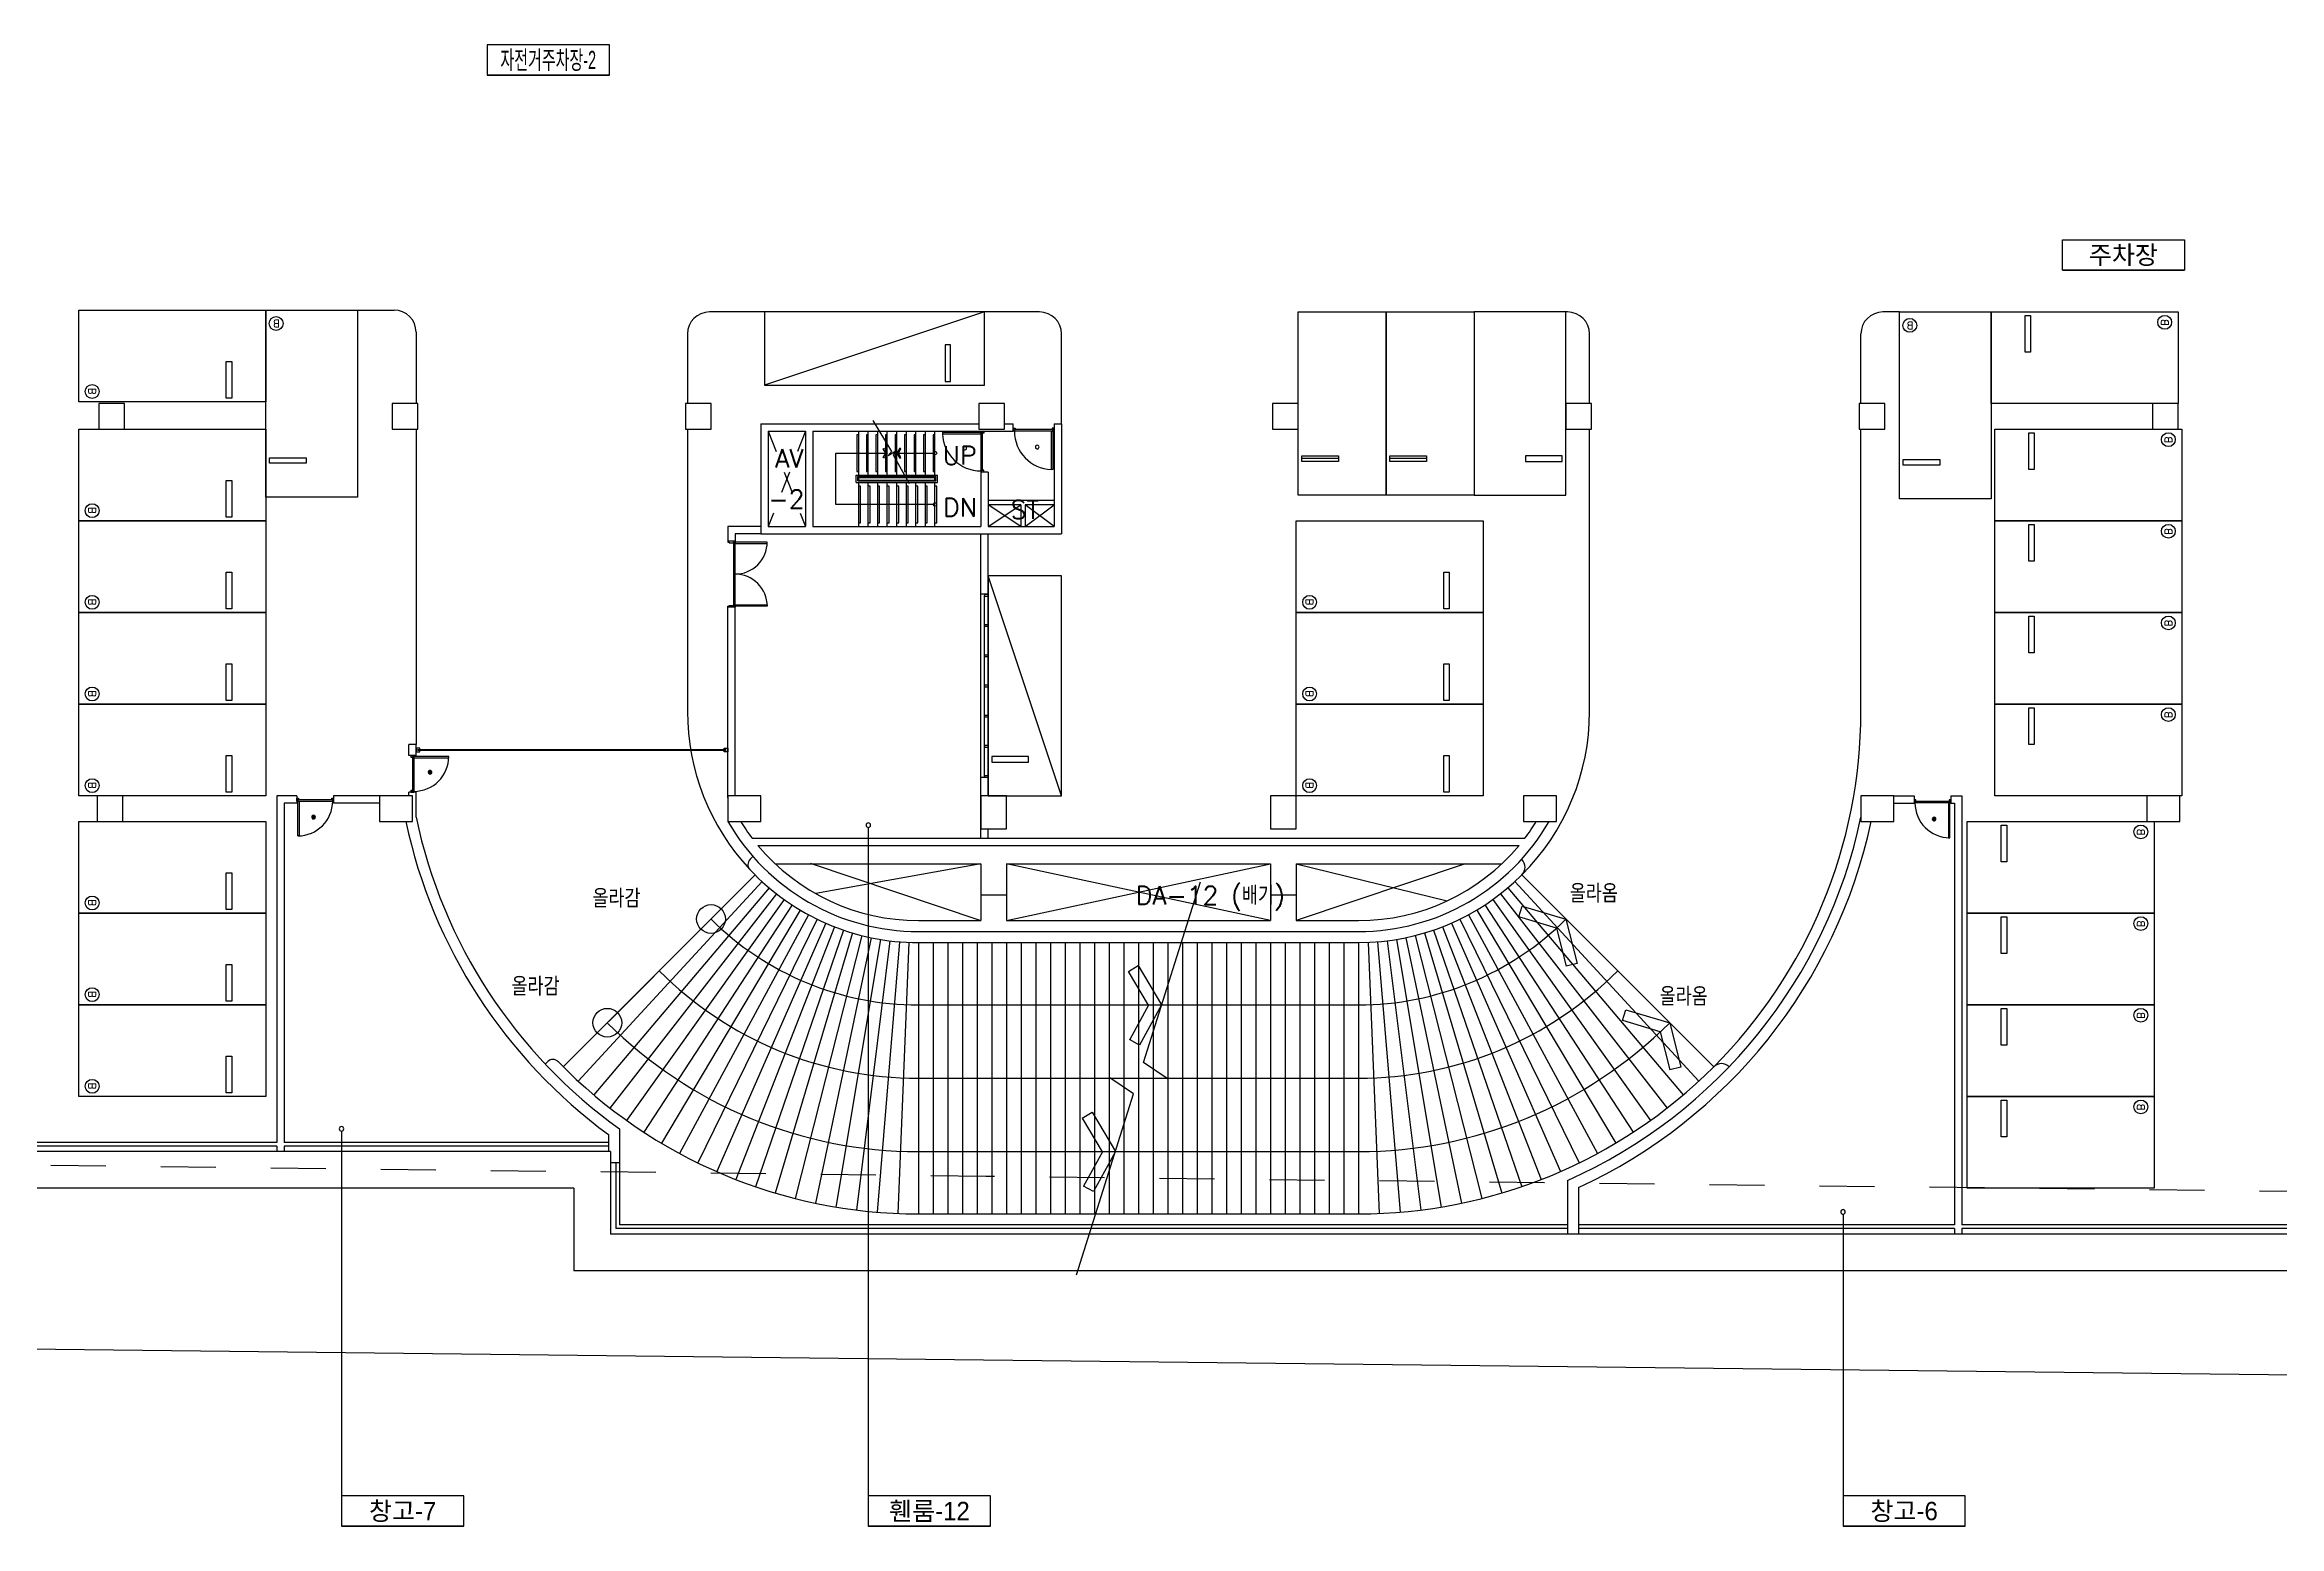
# Model space of a CAD drawing. Header units: millimetres. Extents: x -7614 to 421357, y 87385 to 341757.
# Drawn here: x 178342 to 239280, y 140557 to 180966 of the extents above; entities that cross this region are included whole.
import ezdxf
from ezdxf.enums import TextEntityAlignment as Align

# ---------------------------------------------------------------- set-up
doc = ezdxf.new("R2010")
doc.units = ezdxf.units.MM
doc.header["$LTSCALE"] = 600
doc.header["$MEASUREMENT"] = 0
doc.linetypes.add('HIDDEN', pattern=[2, 1, -1])
for name, color, linetype in [('e-plan', 9, 'CONTINUOUS'), ('e-room-box', 7, 'CONTINUOUS'), ('e-text', 6, 'CONTINUOUS')]:
    doc.layers.add(name, color=color, linetype=linetype)
doc.styles.add('kiahn', font='romans.shx', dxfattribs={"bigfont": 'cadhs.shx'})
doc.styles.add('돋움', font='Dotum.ttf')

msp = doc.modelspace()

# ---------------------------------------------------------------- hatches: boundary and pattern name
at = {"layer": 'e-plan'}
h = msp.add_hatch(color=256, dxfattribs=at)
h.dxf.hatch_style = 1
h.paths.add_polyline_path([(188872, 161080, -1), (188822, 161166, -1)])
h = msp.add_hatch(color=256, dxfattribs=at)
h.dxf.hatch_style = 1
h.paths.add_polyline_path([(185717, 159875, 1), (185631, 159925, 1)])
h = msp.add_hatch(color=256, dxfattribs=at)
h.dxf.hatch_style = 1
h.paths.add_polyline_path([(229823, 159825, -1), (229910, 159875, -1)])

# ---------------------------------------------------------------- linework, layer by layer
for p, q in [((179270, 171227), (179270, 173727)), ((179270, 173727), (184370, 173727)), ((184370, 173727), (184370, 171227)), ((184370, 168627), (184370, 173727)), ((184370, 173727), (186870, 173727)), ((186870, 173727), (187870, 173727)), ((186870, 173727), (186870, 168627)), ((197970, 173677), (196470, 173677)), ((203970, 173677), (197970, 171677)), ((203970, 173677), (197970, 173677)), ((197970, 173677), (197970, 171677)), ((205470, 173677), (203970, 173677)), ((203970, 171677), (203970, 173677)), ((212520, 168677), (212520, 173677)), ((212520, 173677), (214920, 173677)), ((214920, 168677), (214920, 173677)), ((214920, 173677), (217320, 173677)), ((214920, 173677), (214920, 168677)), ((219820, 173677), (217320, 173677)), ((217320, 173677), (217320, 168677)), ((217320, 173677), (217320, 168677)), ((219870, 173677), (219820, 173677)), ((219820, 168677), (219820, 173677)), ((228920, 173677), (228470, 173677)), ((228920, 168577), (228920, 173677)), ((228920, 173677), (231420, 173677)), ((231420, 171177), (231420, 173677)), ((231420, 173677), (236520, 173677)), ((231420, 173677), (231420, 168577)), ((236520, 173677), (236520, 171177)), ((188470, 173127), (188470, 171177)), ((195870, 173077), (195870, 171177)), ((206070, 170627), (206070, 173077)), ((220470, 171177), (220470, 173077)), ((227870, 171177), (227870, 173077)), ((232345, 173577), (232495, 173577)), ((232345, 172577), (232345, 173577)), ((232495, 173577), (232495, 172577)), ((203045, 172777), (202895, 172777)), ((202895, 172777), (202895, 171777)), ((203045, 171777), (203045, 172777)), ((232495, 172577), (232345, 172577)), ((183295, 171327), (183295, 172327)), ((183295, 172327), (183445, 172327)), ((183445, 172327), (183445, 171327)), ((183445, 171327), (183295, 171327)), ((197970, 171677), (203970, 171677)), ((202895, 171777), (203045, 171777)), ((184370, 171227), (179270, 171227)), ((180520, 171177), (179820, 171177)), ((179820, 171177), (179820, 170477)), ((180520, 170477), (180520, 171177)), ((188520, 171177), (187820, 171177)), ((187820, 171177), (187820, 170477)), ((188520, 170477), (188520, 171177)), ((196520, 171177), (195820, 171177)), ((195820, 171177), (195820, 170477)), ((196520, 170477), (196520, 171177)), ((200923, 170712), (201430, 169870)), ((204520, 171177), (203820, 171177)), ((203820, 171177), (203820, 170477)), ((204520, 170477), (204520, 171177)), ((212520, 171177), (211820, 171177)), ((211820, 171177), (211820, 170477)), ((212520, 170477), (212520, 171177)), ((220520, 171177), (219820, 171177)), ((219820, 171177), (219820, 170477)), ((220520, 170477), (220520, 171177)), ((228520, 171177), (227820, 171177)), ((227820, 171177), (227820, 170477)), ((228520, 170477), (228520, 171177)), ((236520, 171177), (231420, 171177)), ((236520, 171177), (235820, 171177)), ((235820, 171177), (235820, 170477)), ((236520, 170477), (236520, 171177)), ((179270, 167977), (179270, 170477)), ((179270, 170477), (184370, 170477)), ((179820, 170477), (180520, 170477)), ((184370, 170477), (184370, 167977)), ((187820, 170477), (188520, 170477)), ((188470, 170477), (188470, 161877)), ((195820, 170477), (196520, 170477)), ((195870, 170477), (195870, 162784)), ((197870, 170627), (203820, 170627)), ((197870, 170627), (197870, 167627)), ((198070, 170427), (199090, 170427)), ((198070, 170427), (198070, 167827)), ((199090, 170427), (199090, 167827)), ((199290, 170427), (199290, 167827)), ((199290, 170427), (204750, 170427)), ((200540, 170327), (200490, 170327)), ((200490, 170327), (200490, 169327)), ((200540, 169227), (200540, 170427)), ((200800, 170327), (200750, 170327)), ((200750, 170327), (200750, 169327)), ((200800, 169227), (200800, 170427)), ((201060, 170327), (201010, 170327)), ((201010, 170327), (201010, 169327)), ((201060, 169227), (201060, 170427)), ((201320, 170327), (201270, 170327)), ((201270, 170327), (201270, 169327)), ((201320, 169227), (201320, 170427)), ((201580, 170327), (201530, 170327)), ((201530, 170327), (201530, 169327)), ((201580, 169227), (201580, 170427)), ((201840, 170327), (201790, 170327)), ((201790, 170327), (201790, 169327)), ((201840, 169227), (201840, 170427)), ((202100, 170327), (202050, 170327)), ((202050, 170327), (202050, 169327)), ((202100, 169227), (202100, 170427)), ((202360, 170327), (202310, 170327)), ((202310, 170327), (202310, 169327)), ((202360, 169227), (202360, 170427)), ((202620, 170327), (202570, 170327)), ((202570, 170327), (202570, 169327)), ((202620, 169227), (202620, 170427)), ((203871, 170392), (202822, 170392)), ((202822, 170392), (202822, 170352)), ((202822, 170352), (203871, 170352)), ((203820, 170477), (204520, 170477)), ((203871, 170417), (203951, 170417)), ((203871, 170392), (203871, 170417)), ((203871, 170392), (203871, 169342)), ((203871, 170352), (203871, 170392)), ((203911, 170392), (203871, 170392)), ((203911, 170372), (203911, 170392)), ((203911, 170372), (203911, 169362)), ((203951, 170372), (203911, 170372)), ((203951, 170417), (203951, 170372)), ((204520, 170627), (204750, 170627)), ((204750, 170427), (204750, 170627)), ((204760, 170507), (204805, 170507)), ((204760, 170427), (204760, 170507)), ((204785, 170427), (204760, 170427)), ((204805, 170467), (204785, 170467)), ((204785, 170467), (204785, 170427)), ((205835, 170427), (204785, 170427)), ((204805, 170507), (204805, 170467)), ((205815, 170467), (204805, 170467)), ((205795, 170427), (205835, 170427)), ((205795, 169378), (205795, 170427)), ((205860, 170507), (205815, 170507)), ((205815, 170507), (205815, 170467)), ((205815, 170467), (205835, 170467)), ((205835, 170467), (205835, 170427)), ((205835, 170427), (205835, 169378)), ((205835, 170427), (205860, 170427)), ((205860, 170427), (205860, 170507)), ((205870, 170627), (206070, 170627)), ((205870, 170627), (205870, 167827)), ((205870, 170627), (205870, 167827)), ((206070, 170627), (206070, 167627)), ((211820, 170477), (212520, 170477)), ((219820, 170477), (220520, 170477)), ((220470, 162777), (220470, 170477)), ((227820, 170477), (228520, 170477)), ((227870, 162777), (227870, 170477)), ((231520, 167977), (231520, 170477)), ((231520, 170477), (236620, 170477)), ((232445, 170377), (232595, 170377)), ((232445, 169377), (232445, 170377)), ((232595, 170377), (232595, 169377)), ((235820, 170477), (236520, 170477)), ((236620, 170477), (236620, 167977)), ((184470, 169552), (184470, 169702)), ((184470, 169702), (185470, 169702)), ((185470, 169552), (184470, 169552)), ((185470, 169702), (185470, 169552)), ((199915, 168427), (199915, 169827)), ((199915, 169827), (201320, 169827)), ((201210, 169943), (201243, 169962)), ((201276, 169827), (201210, 169943)), ((201210, 169711), (201276, 169827)), ((201243, 169687), (201210, 169711)), ((201243, 169962), (201320, 169827)), ((201320, 169827), (201243, 169687)), ((201347, 169764), (201554, 169889)), ((201430, 169870), (201347, 169764)), ((201554, 169889), (201480, 169783)), ((201480, 169783), (201913, 169000)), ((201658, 169962), (201580, 169827)), ((201580, 169827), (201658, 169687)), ((201580, 169827), (202620, 169827)), ((201625, 169827), (201691, 169943)), ((201691, 169711), (201625, 169827)), ((201691, 169943), (201658, 169962)), ((201658, 169687), (201691, 169711)), ((212620, 169602), (212620, 169752)), ((212620, 169752), (213620, 169752)), ((213620, 169677), (212620, 169677)), ((213620, 169602), (212620, 169602)), ((213620, 169752), (213620, 169602)), ((215020, 169602), (215020, 169752)), ((215020, 169752), (216020, 169752)), ((216020, 169677), (215020, 169677)), ((216020, 169602), (215020, 169602)), ((216020, 169752), (216020, 169602)), ((219720, 169752), (218720, 169752)), ((218720, 169752), (218720, 169602)), ((218720, 169602), (219720, 169602)), ((219720, 169602), (219720, 169752)), ((229020, 169502), (229020, 169652)), ((229020, 169652), (230020, 169652)), ((230020, 169502), (229020, 169502)), ((230020, 169652), (230020, 169502)), ((183295, 168077), (183295, 169077)), ((183295, 169077), (183445, 169077)), ((183445, 169077), (183445, 168077)), ((200475, 169027), (200475, 169227)), ((200475, 169227), (202685, 169227)), ((200475, 169027), (202685, 169027)), ((200490, 169327), (200540, 169327)), ((200515, 169067), (200515, 169187)), ((200515, 169187), (202645, 169187)), ((200515, 169067), (202645, 169067)), ((200540, 169092), (200540, 169162)), ((200540, 169162), (202620, 169162)), ((200540, 169092), (202620, 169092)), ((200540, 167827), (200540, 169027)), ((200590, 168927), (200540, 168927)), ((200590, 167927), (200590, 168927)), ((200750, 169327), (200800, 169327)), ((200800, 169162), (200800, 169187)), ((200800, 169067), (200800, 169092)), ((200800, 167827), (200800, 169027)), ((200850, 168927), (200800, 168927)), ((200850, 167927), (200850, 168927)), ((201010, 169327), (201060, 169327)), ((201060, 169162), (201060, 169187)), ((201060, 169067), (201060, 169092)), ((201060, 167827), (201060, 169027)), ((201110, 168927), (201060, 168927)), ((201110, 167927), (201110, 168927)), ((201270, 169327), (201320, 169327)), ((201320, 169162), (201320, 169187)), ((201320, 169067), (201320, 169092)), ((201320, 167827), (201320, 169027)), ((201370, 168927), (201320, 168927)), ((201370, 167927), (201370, 168927)), ((201530, 169327), (201580, 169327)), ((201580, 169162), (201580, 169187)), ((201580, 169067), (201580, 169092)), ((201580, 167827), (201580, 169027)), ((201630, 168927), (201580, 168927)), ((201630, 167927), (201630, 168927)), ((201790, 169327), (201840, 169327)), ((201840, 169162), (201840, 169187)), ((201840, 169067), (201840, 169092)), ((201840, 167827), (201840, 169027)), ((201890, 168927), (201840, 168927)), ((201890, 167927), (201890, 168927)), ((202050, 169327), (202100, 169327)), ((202100, 169162), (202100, 169187)), ((202100, 169067), (202100, 169092)), ((202100, 167827), (202100, 169027)), ((202150, 168927), (202100, 168927)), ((202150, 167927), (202150, 168927)), ((202310, 169327), (202360, 169327)), ((202360, 169162), (202360, 169187)), ((202360, 169067), (202360, 169092)), ((202360, 167827), (202360, 169027)), ((202410, 168927), (202360, 168927)), ((202410, 167927), (202410, 168927)), ((202570, 169327), (202620, 169327)), ((202620, 169092), (202620, 169162)), ((202620, 167827), (202620, 169027)), ((202670, 168927), (202620, 168927)), ((202645, 169067), (202645, 169187)), ((202670, 167927), (202670, 168927)), ((202685, 169027), (202685, 169227)), ((203870, 169307), (203870, 167827)), ((204070, 169307), (203870, 169307)), ((203911, 169342), (203871, 169342)), ((203871, 169342), (203871, 169317)), ((203871, 169317), (203951, 169317)), ((203951, 169362), (203911, 169362)), ((203911, 169362), (203911, 169342)), ((203951, 169317), (203951, 169362)), ((204070, 169307), (204070, 167827)), ((205835, 169378), (205795, 169378)), ((232595, 169377), (232445, 169377)), ((186870, 168627), (184370, 168627)), ((202620, 168427), (199915, 168427)), ((205870, 168537), (204070, 168537)), ((204960, 168417), (204070, 168417)), ((204960, 168417), (204960, 167827)), ((205870, 168417), (205080, 168417)), ((205080, 168417), (205080, 167827)), ((214920, 168677), (212520, 168677)), ((217320, 168677), (214920, 168677)), ((217320, 168677), (219820, 168677)), ((231420, 168577), (228920, 168577)), ((184370, 167977), (179270, 167977)), ((179270, 165477), (179270, 167977)), ((179270, 167977), (184370, 167977)), ((183445, 168077), (183295, 168077)), ((184370, 167977), (184370, 165477)), ((196970, 167827), (196970, 167427)), ((197870, 167827), (196970, 167827)), ((196970, 167627), (196970, 167427)), ((196970, 167627), (196970, 167427)), ((196970, 167627), (196970, 167427)), ((197170, 167627), (197170, 167427)), ((197170, 167627), (197170, 167427)), ((197170, 167627), (197170, 167427)), ((197170, 167627), (197170, 167427)), ((197870, 167627), (197170, 167627)), ((197870, 167627), (206070, 167627)), ((198070, 167827), (199090, 167827)), ((199290, 167827), (203870, 167827)), ((200540, 167927), (200590, 167927)), ((200800, 167927), (200850, 167927)), ((201060, 167927), (201110, 167927)), ((201320, 167927), (201370, 167927)), ((201580, 167927), (201630, 167927)), ((201840, 167927), (201890, 167927)), ((202100, 167927), (202150, 167927)), ((202360, 167927), (202410, 167927)), ((202620, 167927), (202670, 167927)), ((203870, 165977), (203870, 167627)), ((204070, 167827), (205870, 167827)), ((204070, 165977), (204070, 167627)), ((212470, 165477), (212470, 167977)), ((212470, 167977), (217570, 167977)), ((217570, 167977), (217570, 165477)), ((231520, 165477), (231520, 167977)), ((231520, 167977), (236620, 167977)), ((236620, 167977), (231520, 167977)), ((232445, 167877), (232595, 167877)), ((232445, 166877), (232445, 167877)), ((232595, 167877), (232595, 166877)), ((236620, 167977), (236620, 165477)), ((197170, 167427), (196970, 167427)), ((197170, 167427), (196970, 167427)), ((196970, 167427), (196970, 167402)), ((197170, 167427), (196970, 167427)), ((196970, 167402), (197010, 167402)), ((197010, 167402), (197010, 167382)), ((197010, 167382), (197130, 167382)), ((197130, 167382), (197130, 167402)), ((197130, 167402), (197170, 167402)), ((197130, 167382), (197130, 165672)), ((197170, 167402), (197170, 167427)), ((197170, 165652), (197170, 167402)), ((198045, 167402), (197170, 167402)), ((197170, 167402), (197170, 167362)), ((197170, 167362), (198045, 167362)), ((198045, 167362), (198045, 167402)), ((183295, 165577), (183295, 166577)), ((183295, 166577), (183445, 166577)), ((183445, 166577), (183445, 165577)), ((206070, 160477), (204070, 166477)), ((206070, 166477), (204070, 166477)), ((204070, 166477), (204070, 160477)), ((206070, 160477), (206070, 166477)), ((216495, 165577), (216495, 166577)), ((216495, 166577), (216645, 166577)), ((216645, 166577), (216645, 165577)), ((232595, 166877), (232445, 166877)), ((204070, 165977), (203870, 165977)), ((204070, 165977), (203870, 165977)), ((203870, 160977), (203870, 165977)), ((203970, 165967), (203970, 165927)), ((204070, 165967), (203970, 165967)), ((203970, 161007), (203970, 165947)), ((203970, 165927), (204070, 165927)), ((204070, 165927), (204070, 165967)), ((204070, 161007), (204070, 165947)), ((184370, 165477), (179270, 165477)), ((179270, 162977), (179270, 165477)), ((179270, 165477), (184370, 165477)), ((183445, 165577), (183295, 165577)), ((184370, 165477), (184370, 162977)), ((196970, 165627), (196970, 165652)), ((196970, 165652), (197010, 165652)), ((197170, 165627), (196970, 165627)), ((196970, 160427), (196970, 165627)), ((197170, 165627), (196970, 165627)), ((197010, 165652), (197010, 165672)), ((197010, 165672), (197130, 165672)), ((197130, 165672), (197130, 165652)), ((197130, 165652), (197170, 165652)), ((197170, 165652), (197170, 165692)), ((197170, 165692), (198045, 165692)), ((198045, 165652), (197170, 165652)), ((197170, 165652), (197170, 165627)), ((197170, 160477), (197170, 165627)), ((198045, 165692), (198045, 165652)), ((203970, 165143), (203970, 165103)), ((204070, 165143), (203970, 165143)), ((204070, 165103), (204070, 165143)), ((217570, 165477), (212470, 165477)), ((212470, 162977), (212470, 165477)), ((212470, 165477), (217570, 165477)), ((216645, 165577), (216495, 165577)), ((217570, 165477), (217570, 162977)), ((231520, 162977), (231520, 165477)), ((231520, 165477), (236620, 165477)), ((236620, 165477), (231520, 165477)), ((232445, 165377), (232595, 165377)), ((232445, 164377), (232445, 165377)), ((232595, 165377), (232595, 164377)), ((236620, 165477), (236620, 162977)), ((203970, 165103), (204070, 165103)), ((183295, 163077), (183295, 164077)), ((183295, 164077), (183445, 164077)), ((183445, 164077), (183445, 163077)), ((203970, 164320), (203970, 164280)), ((204070, 164320), (203970, 164320)), ((203970, 164280), (204070, 164280)), ((204070, 164280), (204070, 164320)), ((216495, 163077), (216495, 164077)), ((216495, 164077), (216645, 164077)), ((216645, 164077), (216645, 163077)), ((232595, 164377), (232445, 164377)), ((203970, 163497), (203970, 163457)), ((204070, 163497), (203970, 163497)), ((203970, 163457), (204070, 163457)), ((204070, 163457), (204070, 163497)), ((184370, 162977), (179270, 162977)), ((179270, 160477), (179270, 162977)), ((179270, 162977), (184370, 162977)), ((183445, 163077), (183295, 163077)), ((184370, 162977), (184370, 160477)), ((217570, 162977), (212470, 162977)), ((212470, 160477), (212470, 162977)), ((212470, 162977), (217570, 162977)), ((216645, 163077), (216495, 163077)), ((217570, 162977), (217570, 160477)), ((231520, 160477), (231520, 162977)), ((231520, 162977), (236620, 162977)), ((236620, 162977), (231520, 162977)), ((232445, 162877), (232595, 162877)), ((232445, 161877), (232445, 162877)), ((232595, 162877), (232595, 161877)), ((236620, 162977), (236620, 160477)), ((203970, 162673), (203970, 162633)), ((204070, 162673), (203970, 162673)), ((203970, 162633), (204070, 162633)), ((204070, 162633), (204070, 162673)), ((183295, 160577), (183295, 161577)), ((183295, 161577), (183445, 161577)), ((183445, 161577), (183445, 160577)), ((188270, 161577), (188270, 161877)), ((188470, 161877), (188270, 161877)), ((188470, 161577), (188270, 161577)), ((188330, 161577), (188330, 161532)), ((188410, 161577), (188330, 161577)), ((188330, 161532), (188370, 161532)), ((188370, 161532), (188370, 161552)), ((188370, 161552), (188410, 161552)), ((188370, 161532), (188370, 160622)), ((188410, 161552), (188410, 161577)), ((188410, 161552, 0), (188410, 160602, 0)), ((189360, 161552), (188410, 161552)), ((188410, 161552), (188410, 161512)), ((188410, 161512), (188430, 161512)), ((188430, 161512), (189340, 161512)), ((188470, 161577), (188470, 161877)), ((188570, 161777), (188470, 161777)), ((188470, 161777), (188470, 161677)), ((188470, 161677), (188570, 161677)), ((188520, 161712), (188520, 161742)), ((188520, 161742), (188570, 161742)), ((196920, 161737), (188520, 161737)), ((196920, 161717), (188520, 161717)), ((188570, 161712), (188520, 161712)), ((188570, 161742), (188570, 161777)), ((188570, 161677), (188570, 161712)), ((189340, 161512), (189360, 161512)), ((189360, 161512), (189360, 161552)), ((196870, 161742), (196870, 161777)), ((196870, 161777), (196970, 161777)), ((196920, 161742), (196870, 161742)), ((196870, 161712), (196920, 161712)), ((196870, 161677), (196870, 161712)), ((196970, 161677), (196870, 161677)), ((196920, 161712), (196920, 161742)), ((196970, 161777), (196970, 161677)), ((203970, 161850), (203970, 161810)), ((204070, 161850), (203970, 161850)), ((203970, 161810), (204070, 161810)), ((204070, 161810), (204070, 161850)), ((205170, 161552), (204170, 161552)), ((204170, 161552), (204170, 161402)), ((205170, 161402), (205170, 161552)), ((216495, 160577), (216495, 161577)), ((216495, 161577), (216645, 161577)), ((216645, 161577), (216645, 160577)), ((232595, 161877), (232445, 161877)), ((203870, 159327), (203870, 160977)), ((203870, 159327), (203870, 160977)), ((204070, 160977), (203870, 160977)), ((203970, 161027), (203970, 160987)), ((204070, 161027), (203970, 161027)), ((203970, 160987), (204070, 160987)), ((204070, 160987), (204070, 161027)), ((204070, 160477), (204070, 160977)), ((204070, 160477), (204070, 160977)), ((204170, 161402), (205170, 161402)), ((184370, 160477), (179270, 160477)), ((180470, 160477), (179770, 160477)), ((179770, 160477), (179770, 159777)), ((180470, 159777), (180470, 160477)), ((183445, 160577), (183295, 160577)), ((184670, 160477), (184670, 151027)), ((185220, 160477), (184670, 160477)), ((184870, 160277), (184870, 151027)), ((185220, 160277), (184870, 160277)), ((185220, 160477), (184920, 160477)), ((185220, 160277), (185120, 160277)), ((185220, 160477), (185220, 160277)), ((185220, 160417), (185265, 160417)), ((185220, 160337), (185220, 160417)), ((185245, 160337), (185220, 160337)), ((185265, 160377), (185245, 160377)), ((185245, 160377), (185245, 160337)), ((185245, 160337, 0), (186195, 160337, 0)), ((185245, 159387), (185245, 160337)), ((185245, 160337), (185285, 160337)), ((185265, 160417), (185265, 160377)), ((185265, 160377), (186175, 160377)), ((185285, 160337), (185285, 160317)), ((185285, 160317), (185285, 159407)), ((186175, 160417), (186220, 160417)), ((186175, 160377), (186175, 160417)), ((186195, 160377), (186175, 160377)), ((186195, 160337), (186195, 160377)), ((186220, 160337), (186195, 160337)), ((186220, 160477), (186220, 160277)), ((187620, 160477), (186220, 160477)), ((186220, 160417), (186220, 160337)), ((187470, 160277), (186220, 160277)), ((188370, 160477), (187470, 160477)), ((187470, 160477), (187470, 159777)), ((188270, 160477), (188270, 160577)), ((188470, 160577), (188270, 160577)), ((188330, 160622), (188330, 160577)), ((188370, 160622), (188330, 160622)), ((188330, 160577), (188410, 160577)), ((188370, 160602), (188370, 160622)), ((188410, 160602), (188370, 160602)), ((188370, 159777), (188370, 160477)), ((188410, 160577), (188410, 160602)), ((188470, 159894), (188470, 160577)), ((197870, 160477), (196970, 160477)), ((196970, 160477), (196970, 159777)), ((197870, 159777), (197870, 160477)), ((204570, 160477), (203870, 160477)), ((203870, 160477), (203870, 159577)), ((204070, 160477), (206070, 160477)), ((204570, 159577), (204570, 160477)), ((212470, 160477), (211770, 160477)), ((211770, 160477), (211770, 159577)), ((212470, 159577), (212470, 160477)), ((217570, 160477), (212470, 160477)), ((216645, 160577), (216495, 160577)), ((219570, 160477), (218670, 160477)), ((218670, 160477), (218670, 159777)), ((219570, 159777), (219570, 160477)), ((228770, 160477), (227870, 160477)), ((227870, 160477), (227870, 159777)), ((228770, 160477), (229320, 160477)), ((228770, 159777), (228770, 160477)), ((228770, 160277), (229320, 160277)), ((229320, 160477), (229320, 160277)), ((229365, 160367), (229320, 160367)), ((229320, 160367), (229320, 160287)), ((229320, 160287), (229345, 160287)), ((229345, 160287), (229345, 160327)), ((229345, 160327), (229365, 160327)), ((230295, 160287, 0), (229345, 160287, 0)), ((229365, 160327), (229365, 160367)), ((230275, 160327), (229365, 160327)), ((230255, 160287), (230255, 160267)), ((230295, 160287), (230255, 160287)), ((230320, 160367), (230275, 160367)), ((230275, 160367), (230275, 160327)), ((230275, 160327), (230295, 160327)), ((230295, 160327), (230295, 160287)), ((230295, 159337), (230295, 160287)), ((230295, 160287), (230320, 160287)), ((230320, 160477), (230620, 160477)), ((230320, 160477), (230320, 160277)), ((230320, 160477), (230620, 160477)), ((230320, 160287), (230320, 160367)), ((230320, 160277), (230420, 160277)), ((230320, 160277), (230420, 160277)), ((230420, 160277), (230420, 148777)), ((230620, 160477), (230620, 148777)), ((236620, 160477), (231520, 160477)), ((236570, 160477), (235670, 160477)), ((235670, 160477), (235670, 159777)), ((236570, 159777), (236570, 160477)), ((179270, 157277), (179270, 159777)), ((179270, 159777), (184370, 159777)), ((179770, 159777), (180470, 159777)), ((184370, 159777), (184370, 157277)), ((187470, 159777), (188370, 159777)), ((196970, 159777), (197870, 159777)), ((218670, 159777), (219570, 159777)), ((227870, 159777), (228770, 159777)), ((230255, 160267), (230255, 159357)), ((230770, 157277), (230770, 159777)), ((230770, 159777), (235870, 159777)), ((231695, 159677), (231845, 159677)), ((231695, 158677), (231695, 159677)), ((231845, 159677), (231845, 158677)), ((235670, 159777), (236570, 159777)), ((235870, 159777), (235870, 157277)), ((185285, 159387), (185245, 159387)), ((185285, 159407), (185285, 159387)), ((197633, 159327), (218708, 159327)), ((197792, 159127), (218548, 159127)), ((203870, 159577), (204570, 159577)), ((204070, 159327), (204070, 159577)), ((204070, 159327), (204070, 159577)), ((211770, 159577), (212470, 159577)), ((230255, 159357), (230255, 159337)), ((230255, 159337), (230295, 159337)), ((197654, 158826), (197576, 158749)), ((198263, 158627), (203870, 158627)), ((199218, 158642), (203870, 157077)), ((203870, 158627), (199371, 157812)), ((203870, 158627), (203870, 157777)), ((204570, 157077), (211770, 158627)), ((211770, 157077), (204570, 158627)), ((204570, 158627), (211770, 158627)), ((204570, 158627), (204570, 157777)), ((211770, 158627), (211770, 157777)), ((212470, 158627), (216587, 157615)), ((217078, 158627), (212470, 157077)), ((212470, 158627), (218078, 158627)), ((212470, 158627), (212470, 157777)), ((218620, 158752), (218625, 158746)), ((231845, 158677), (231695, 158677)), ((183295, 157377), (183295, 158377)), ((183295, 158377), (183445, 158377)), ((183445, 158377), (183445, 157377)), ((197903, 158142), (192892, 152697)), ((198099, 157969), (193316, 152322)), ((208306, 153206), (209860, 158137)), ((218242, 157969), (223025, 152322)), ((218437, 158142), (223449, 152697)), ((184370, 157277), (179270, 157277)), ((179270, 154777), (179270, 157277)), ((179270, 157277), (184370, 157277)), ((183445, 157377), (183295, 157377)), ((184370, 157277), (184370, 154777)), ((198301, 157805), (193756, 151965)), ((198510, 157649), (194210, 151627)), ((198725, 157503), (194677, 151308)), ((198945, 157365), (195158, 151008)), ((199172, 157236), (195650, 150728)), ((203870, 157777), (203870, 157077)), ((203870, 157777), (204570, 157777)), ((204570, 157777), (204570, 157077)), ((211770, 157777), (211770, 157077)), ((211770, 157777), (212470, 157777)), ((212470, 157777), (212470, 157077)), ((217169, 157236), (220691, 150728)), ((217395, 157365), (221183, 151008)), ((217616, 157503), (221664, 151308)), ((217831, 157649), (222131, 151627)), ((218040, 157805), (222585, 151965)), ((218544, 157177), (218631, 157473)), ((218631, 157473), (219827, 157120)), ((230770, 154777), (230770, 157277)), ((230770, 157277), (235870, 157277)), ((235870, 157277), (230770, 157277)), ((235870, 157277), (235870, 154777)), ((199403, 157117), (196153, 150469)), ((199640, 157007), (196667, 150231)), ((199880, 156908), (197190, 150014)), ((200125, 156818), (197722, 149819)), ((200373, 156739), (198261, 149646)), ((200624, 156669), (198807, 149496)), ((202170, 157077), (203870, 157077)), ((202170, 156777), (214170, 156777)), ((202170, 156777), (214170, 156777)), ((202170, 156777), (214170, 156777)), ((202170, 156777), (214170, 156777)), ((204570, 157077), (211770, 157077)), ((212470, 157077), (214170, 157077)), ((215717, 156669), (217533, 149496)), ((215968, 156739), (218079, 149646)), ((216216, 156818), (218619, 149819)), ((216460, 156908), (219150, 150014)), ((216701, 157007), (219674, 150231)), ((216937, 157117), (220187, 150469)), ((219571, 156874), (218546, 157176)), ((219571, 156874), (219830, 155838)), ((219827, 157120), (220130, 155911)), ((231695, 157177), (231845, 157177)), ((231695, 156177), (231695, 157177)), ((231845, 157177), (231845, 156177)), ((200877, 156611), (199359, 149368)), ((201133, 156563), (199915, 149264)), ((201391, 156525), (200476, 149182)), ((201650, 156498), (201039, 149124)), ((201910, 156482), (201604, 149088)), ((202170, 156477), (202170, 149077)), ((202170, 156477), (202170, 149077)), ((202170, 156477), (214170, 156477)), ((202570, 156477), (202570, 149077)), ((202970, 156477), (202970, 149077)), ((203370, 156477), (203370, 149077)), ((203770, 156477), (203770, 149077)), ((204170, 156477), (204170, 149077)), ((204570, 156477), (204570, 149077)), ((204970, 156477), (204970, 149077)), ((205370, 156477), (205370, 149077)), ((205770, 156477), (205770, 149077)), ((206170, 156477), (206170, 149077)), ((206570, 156477), (206570, 149077)), ((206970, 156477), (206970, 149077)), ((207370, 156477), (207370, 149077)), ((207770, 156477), (207770, 149077)), ((208170, 156477), (208170, 149077)), ((208570, 156477), (208570, 149077)), ((208970, 156477), (208970, 149077)), ((209370, 156477), (209370, 149077)), ((209770, 156477), (209770, 149077)), ((210170, 156477), (210170, 149077)), ((210570, 156477), (210570, 149077)), ((210970, 156477), (210970, 149077)), ((211370, 156477), (211370, 149077)), ((211770, 156477), (211770, 149077)), ((212170, 156477), (212170, 149077)), ((212570, 156477), (212570, 149077)), ((212970, 156477), (212970, 149077)), ((213370, 156477), (213370, 149077)), ((213770, 156477), (213770, 149077)), ((214170, 156477), (214170, 149077)), ((214170, 156477), (214170, 149077)), ((214431, 156482), (214737, 149088)), ((214691, 156498), (215302, 149124)), ((214950, 156525), (215865, 149182)), ((215207, 156563), (216425, 149264)), ((215463, 156611), (216982, 149368)), ((231845, 156177), (231695, 156177)), ((183295, 154877), (183295, 155877)), ((183295, 155877), (183445, 155877)), ((183445, 155877), (183445, 154877)), ((207899, 155691), (208164, 155849)), ((208445, 154771), (207900, 155689)), ((208164, 155849), (208801, 154777)), ((220130, 155911), (219831, 155836)), ((183445, 154877), (183295, 154877)), ((184370, 154777), (179270, 154777)), ((179270, 152277), (179270, 154777)), ((179270, 154777), (184370, 154777)), ((184370, 154777), (184370, 152277)), ((202170, 154777), (214170, 154777)), ((208445, 154771), (207930, 153835)), ((208801, 154777), (208200, 153684)), ((221373, 154348), (221460, 154644)), ((222399, 154045), (221375, 154348)), ((221460, 154644), (222656, 154291)), ((222656, 154291), (222959, 153082)), ((230770, 152277), (230770, 154777)), ((230770, 154777), (235870, 154777)), ((235870, 154777), (230770, 154777)), ((231695, 154677), (231845, 154677)), ((231695, 153677), (231695, 154677)), ((231845, 154677), (231845, 153677)), ((235870, 154777), (235870, 152277)), ((208200, 153684), (207929, 153833)), ((222399, 154045), (222659, 153009)), ((231845, 153677), (231695, 153677)), ((183295, 152377), (183295, 153377)), ((183295, 153377), (183445, 153377)), ((183445, 153377), (183445, 152377)), ((192060, 153232), (191988, 153160)), ((208953, 152766), (208306, 153206)), ((222959, 153082), (222659, 153007)), ((183445, 152377), (183295, 152377)), ((202170, 152777), (214170, 152777)), ((206481, 147416), (208035, 152348)), ((208035, 152348), (207387, 152788)), ((207387, 152788), (208953, 152766)), ((184370, 152277), (179270, 152277)), ((206638, 151691), (206904, 151849)), ((206904, 151849), (207540, 150777)), ((230770, 149777), (230770, 152277)), ((230770, 152277), (235870, 152277)), ((235870, 152277), (230770, 152277)), ((231695, 152177), (231845, 152177)), ((231695, 151177), (231695, 152177)), ((231845, 152177), (231845, 151177)), ((235870, 152277), (235870, 149777)), ((193720, 151240), (193720, 150777)), ((194020, 151394), (194020, 150477)), ((207185, 150771), (206640, 151689)), ((231845, 151177), (231695, 151177)), ((193770, 150777), (76970, 150777)), ((184670, 151027), (118270, 151027)), ((184670, 150927), (118270, 150927)), ((184670, 150927), (184670, 150777)), ((193720, 151027), (184870, 151027)), ((184870, 150927), (184870, 150777)), ((193720, 150927), (184870, 150927)), ((193770, 150777), (193770, 148527)), ((202170, 150777), (214170, 150777)), ((207185, 150771), (206670, 149835)), ((207540, 150777), (206939, 149684)), ((193770, 150477), (194020, 150477)), ((193920, 150477), (193920, 148677)), ((194020, 150477), (194020, 148777)), ((219870, 149990), (219870, 148527)), ((192770, 149777), (75970, 149777)), ((192770, 149777), (192770, 147527)), ((206939, 149684), (206669, 149833)), ((220170, 149796), (220170, 148527)), ((235870, 149777), (230770, 149777)), ((219870, 148777), (194020, 148777)), ((202170, 149077), (214170, 149077)), ((230420, 148777), (220170, 148777)), ((249720, 148777), (230620, 148777)), ((323970, 148527), (193770, 148527)), ((219870, 148677), (193920, 148677)), ((230420, 148677), (220170, 148677)), ((230420, 148677), (230420, 148527)), ((249720, 148677), (230620, 148677)), ((230620, 148677), (230620, 148527)), ((322970, 147527), (192770, 147527)), ((101156, 146286), (203947, 145100)), ((203947, 145100), (318414, 143778))]:
    msp.add_line(p, q, dxfattribs=at)
at = {"layer": 'e-plan', "linetype": 'HIDDEN'}
for p, q in [((199090, 170427), (198070, 167827)), ((198070, 170427), (199090, 167827))]:
    msp.add_line(p, q, dxfattribs=at)
at = {"layer": 'e-plan', "ltscale": 0.5}
for p, q in [((204960, 167827), (204070, 168417)), ((204070, 167827), (204960, 168417)), ((205870, 167827), (205080, 168417)), ((205080, 167827), (205870, 168417))]:
    msp.add_line(p, q, dxfattribs=at)
at = {"layer": 'e-plan', "linetype": 'Continuous'}
for p, q in [((197716, 158322), (192483, 153089)), ((218625, 158322), (223858, 153089)), ((194958, 155564), (192483, 153089))]:
    msp.add_line(p, q, dxfattribs=at)
at = {"layer": 'e-plan', "linetype": 'HIDDEN', "ltscale": 2.5}
for p, q in [((204005, 150099), (152609, 150693)), ((261238, 149439), (204005, 150099))]:
    msp.add_line(p, q, dxfattribs=at)
at = {"layer": 'e-plan'}
for centre, radius in [((184652, 173361), 189), ((229202, 173311), 189), ((236155, 173395), 189), ((179636, 171508), 189), ((236255, 170195), 189), ((202620, 169827), 50), ((179636, 168258), 189), ((202620, 168427), 50), ((236255, 167695), 189), ((179636, 165758), 189), ((212836, 165758), 189), ((236255, 165195), 189), ((179636, 163258), 189), ((212836, 163258), 189), ((236255, 162695), 189), ((179636, 160758), 189), ((212836, 160758), 189), ((235505, 159495), 189), ((179636, 157558), 189), ((196513, 157120), 392), ((235505, 156995), 189), ((179636, 155058), 189), ((193685, 154291), 392), ((235505, 154495), 189), ((179636, 152558), 189), ((235505, 151995), 189)]:
    msp.add_circle(centre, radius, dxfattribs=at)
for centre, radius, start, end in [((187870, 173127), 600, 0, 90), ((196470, 173077), 600, 90, 180), ((205470, 173077), 600, 0, 90), ((219870, 173077), 600, 0, 90), ((228470, 173077), 600, 90, 180), ((203871, 170392), 1050, 182.19372, 270), ((205835, 170427), 1050, 180, 267.80628), ((205407, 169990), 50, 30, 210), ((203434, 169963), 50, 60, 240), ((203434, 169963), 50, 240, 60), ((205407, 169990), 50, 210, 30), ((197170, 167402), 875, 269.99988, 0.00003), ((197170, 165652), 875, 359.99997, 90.00012), ((202170, 162777), 6300, 179.93637, 223.12111), ((214170, 162777), 6300, 315, 0), ((214170, 162777), 13700, 315, 0), ((188410, 161552), 950, 270, 0), ((188847, 161123, 0), 50, 120, 300), ((188847, 161123, 0), 50, 300, 120), ((185245, 160337), 950, 270, 360), ((230295, 160287), 950, 180, 270), ((185674, 159900, 0), 50, 150, 330), ((185674, 159900, 0), 50, 330, 150), ((202170, 162777), 14300, 192.11008, 233.77845), ((202170, 162777), 14000, 191.88264, 234.3986), ((202170, 162777), 6000, 210.00006, 270), ((202170, 162777), 5700, 211.75693, 217.24778), ((214170, 162777), 6000, 270, 329.99994), ((214170, 162777), 5700, 322.75222, 328.24307), ((214170, 162777), 14000, 294.02549, 348.1175), ((214170, 162777), 14300, 294.80811, 347.88992), ((229867, 159850, 0), 50, 30, 210), ((229867, 159850, 0), 50, 210, 30), ((202170, 162777), 5700, 219.81799, 270), ((214170, 162777), 5700, 270, 320.18201), ((197718, 158607), 200, 135, 223.12111), ((202170, 162777), 6300, 223.12111, 270), ((218413, 158534), 300, 315, 45), ((214170, 162777), 6300, 270, 315), ((202170, 162777), 8000, 225, 270), ((214170, 162777), 8000, 270, 315), ((202170, 162777), 10000, 225, 270), ((214170, 162777), 10000, 270, 315), ((202170, 162777), 12000, 225, 270), ((214170, 162777), 12000, 270, 315), ((192201, 153090), 200, 44.17557, 135), ((202170, 162777), 13700, 224.17557, 270), ((214170, 162777), 13700, 270, 315), ((224070, 152877), 300, 45.61389, 135)]:
    msp.add_arc(centre, radius, start, end, dxfattribs=at)
for p in [(204070, 165123), (204070, 164300), (204070, 163477), (204070, 162653), (204070, 161830)]:
    msp.add_point(p, dxfattribs=at)
at = {"layer": 'e-room-box'}
for p, q in [((193741, 180966), (190408, 180966)), ((190408, 180966), (190408, 180133)), ((193741, 180133), (193741, 180966)), ((193741, 180133), (190408, 180133)), ((190408, 180133), (193741, 180133)), ((233363, 175646), (236696, 175646)), ((233363, 174813), (233363, 175646)), ((236696, 175646), (236696, 174813)), ((233363, 174813), (236696, 174813)), ((236696, 174813), (233363, 174813)), ((200802, 159616), (200802, 140790)), ((186437, 151336), (186437, 140790)), ((227382, 149068), (227382, 140790)), ((189770, 141390), (186437, 141390)), ((186437, 141390), (186437, 140557)), ((189770, 140557), (189770, 141390)), ((204135, 141390), (200802, 141390)), ((200802, 141390), (200802, 140557)), ((204135, 140557), (204135, 141390)), ((230716, 141390), (227382, 141390)), ((227382, 141390), (227382, 140557)), ((230716, 140557), (230716, 141390)), ((189770, 140557), (186437, 140557)), ((186437, 140557), (189770, 140557)), ((204135, 140557), (200802, 140557)), ((200802, 140557), (204135, 140557)), ((230716, 140557), (227382, 140557)), ((227382, 140557), (230716, 140557))]:
    msp.add_line(p, q, dxfattribs=at)
for centre, start, end in [((200802, 159679), 90, 270), ((200802, 159679), 270, 90), ((186437, 151398), 90, 270), ((186437, 151398), 270, 90), ((227382, 149131), 90, 270), ((227382, 149131), 270, 90)]:
    msp.add_arc(centre, 62.5, start, end, dxfattribs=at)

# ---------------------------------------------------------------- texts
at = {"layer": 'e-plan', "style": 'kiahn', "text_generation_flag": 4}
for rotation, p in [(180, (184751, 173260)), (180, (229301, 173210)), (90, (236054, 173296)), (270, (179737, 171607)), (90, (236154, 170096)), (270, (179737, 168357)), (90, (236154, 167596)), (270, (179737, 165857)), (270, (212937, 165857)), (90, (236154, 165096)), (270, (179737, 163357)), (270, (212937, 163357)), (90, (236154, 162596)), (270, (179737, 160857)), (270, (212937, 160857)), (90, (235404, 159396)), (270, (179737, 157657)), (90, (235404, 156896)), (270, (179737, 155157)), (90, (235404, 154396)), (270, (179737, 152657)), (90, (235404, 151896))]:
    msp.add_text('B', height=200, rotation=rotation, dxfattribs=at).set_placement(p)
at = {"layer": 'e-plan', "style": 'kiahn'}
for s, p in [('AV', (198645, 169682)), ('-2', (198567, 168572))]:
    msp.add_text(s, height=500, dxfattribs=at).set_placement(p, align=Align.MIDDLE_CENTER)
for s, p in [('UP', (203292, 169762)), ('DN', (203301, 168347)), ('ST', (205070, 168283))]:
    msp.add_text(s, height=500, dxfattribs=at).set_placement(p, align=Align.MIDDLE)
for s, p in [('올라감', (193278, 157431)), ('올라옴', (219931, 157567)), ('올라감', (191072, 155033)), ('올라옴', (222382, 154757))]:
    msp.add_text(s, height=500, dxfattribs=at).set_placement(p)
msp.add_text('DA-12 (배기)', height=500, dxfattribs=at).set_placement((212163, 157513), align=Align.RIGHT)
at = {"layer": 'e-text', "style": '돋움', "width": 0.6}
msp.add_text('자전거주차장-2', height=500, dxfattribs=at).set_placement((192074, 180549), align=Align.MIDDLE_CENTER)
at = {"layer": 'e-text', "style": '돋움'}
for s, p in [('주차장', (235029, 175230)), ('창고-7', (188103, 140974)), ('휀룸-12', (202469, 140974)), ('창고-6', (229049, 140974))]:
    msp.add_text(s, height=500, dxfattribs=at).set_placement(p, align=Align.MIDDLE_CENTER)

doc.saveas('drawing.dxf')
